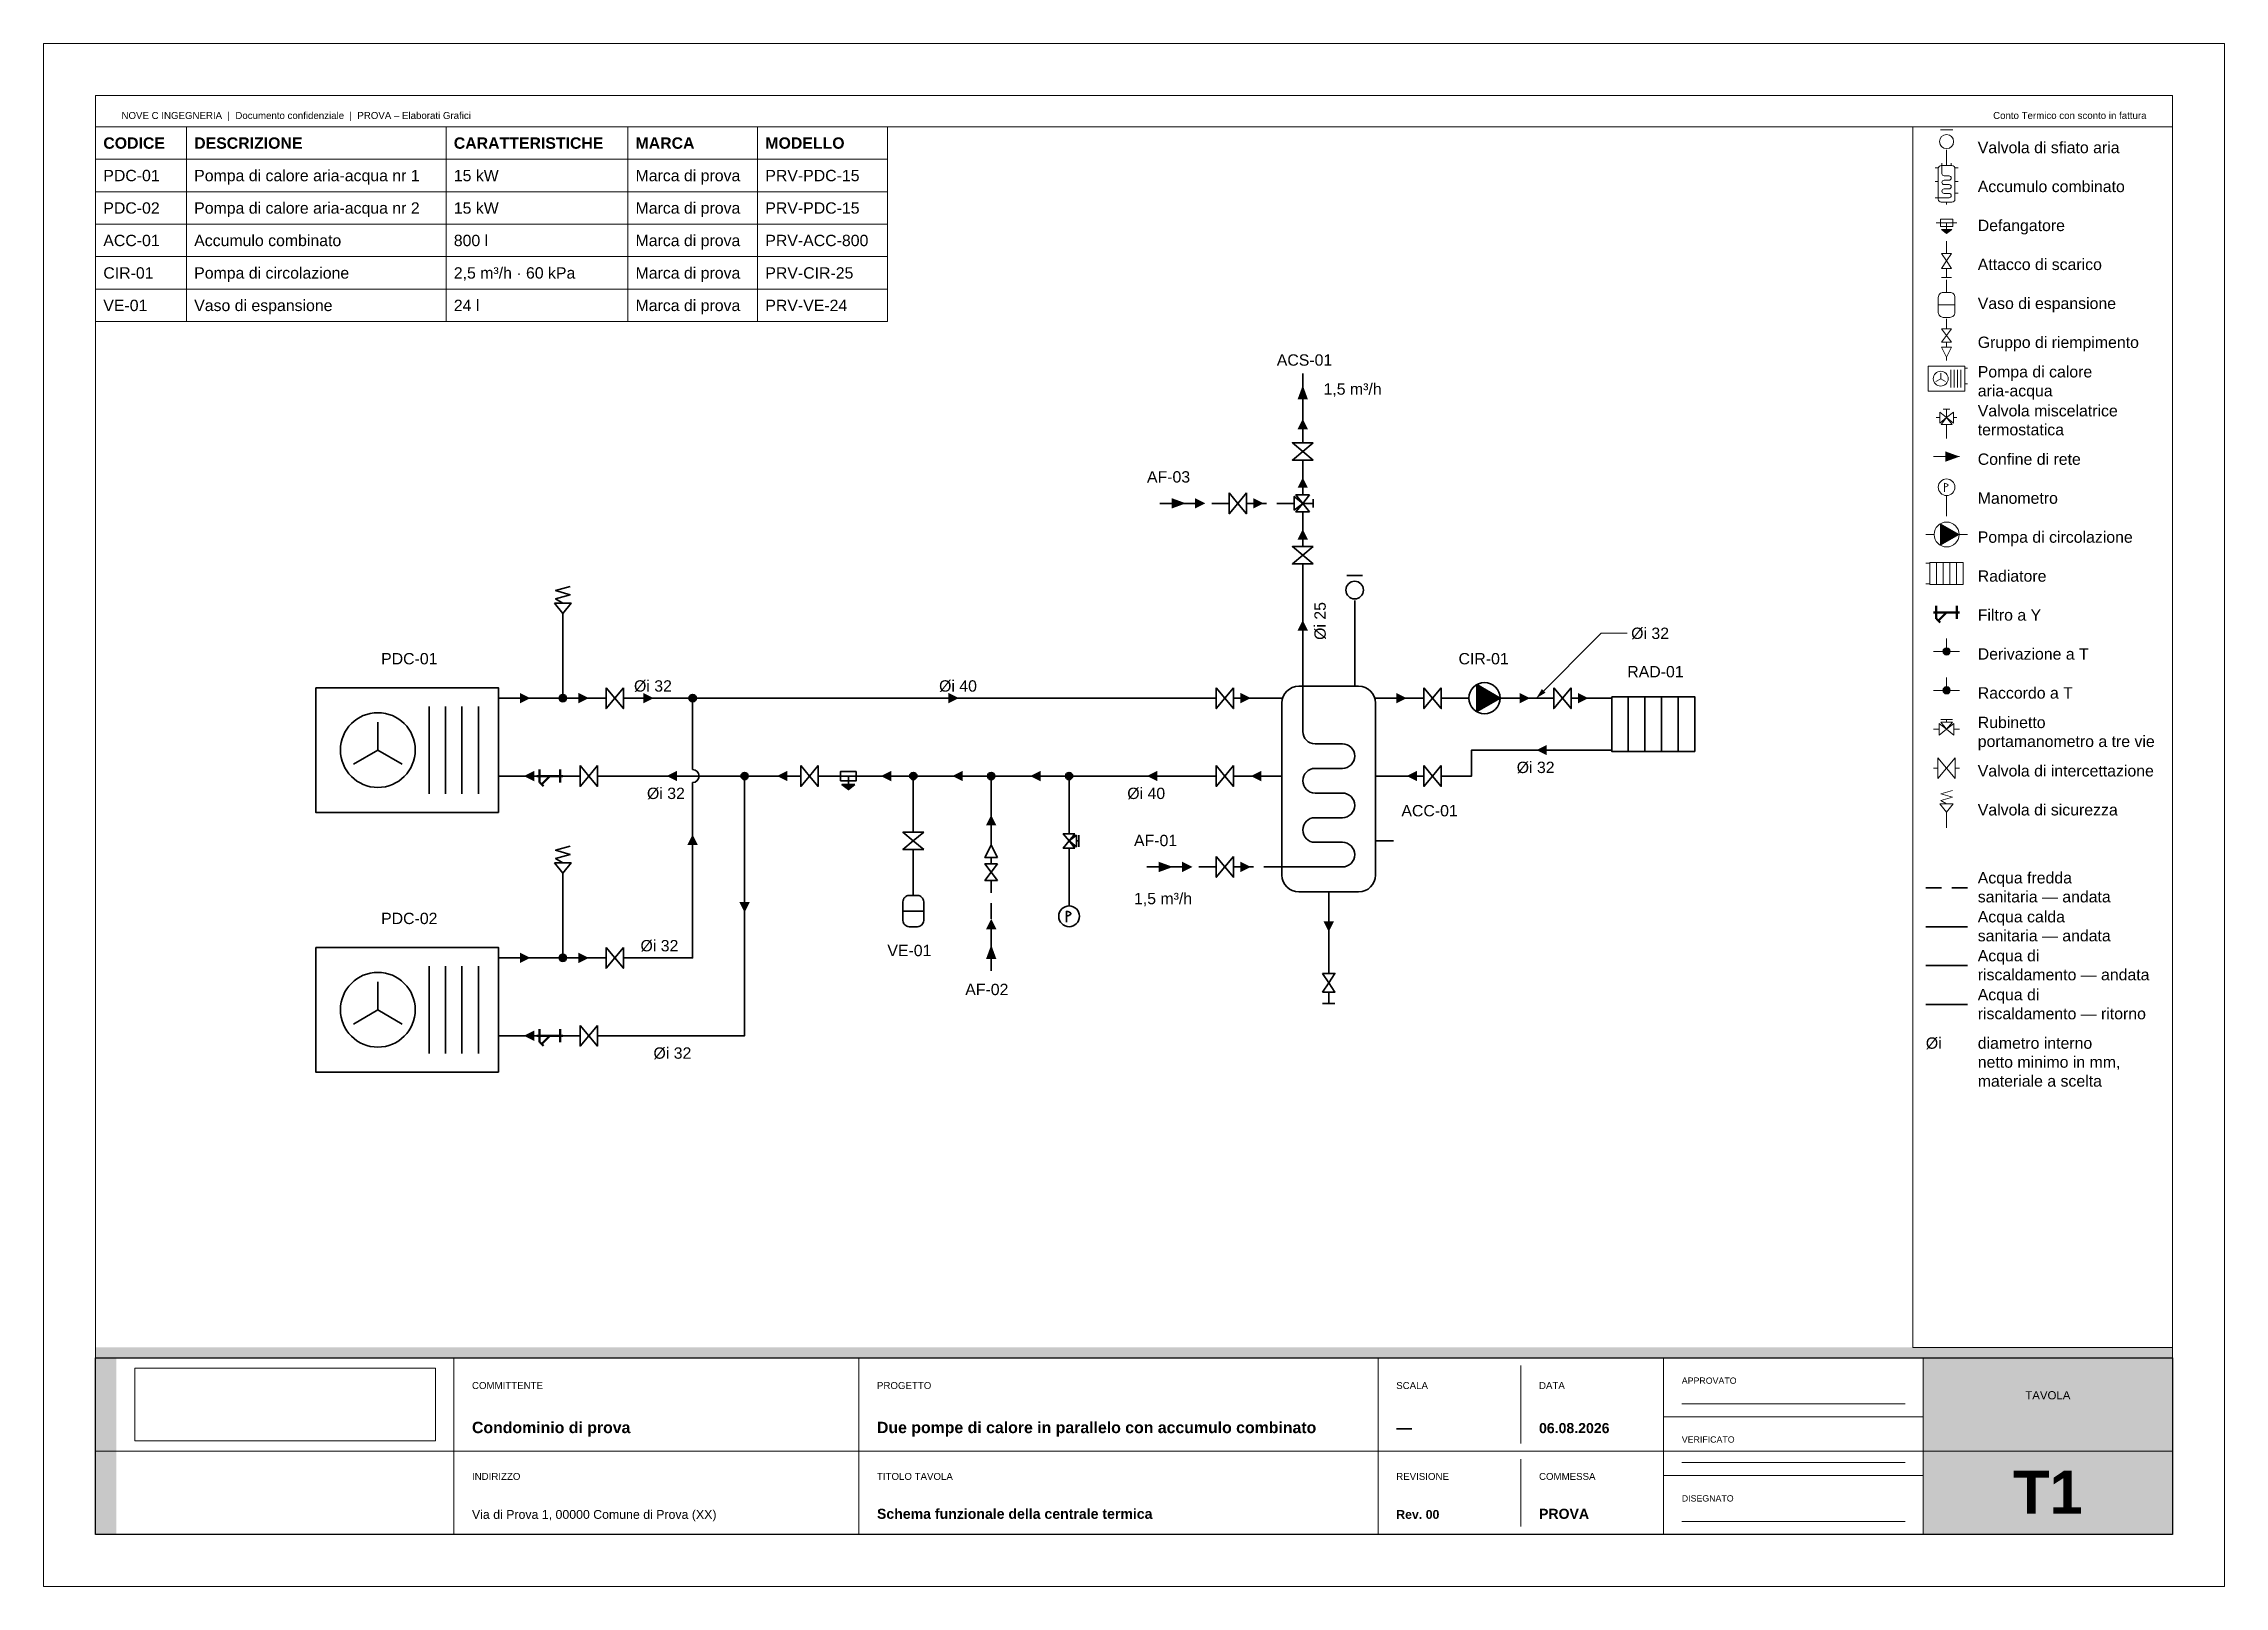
# Paper-space layout 'A3' of a CAD drawing. Header units: millimetres. Extents: x 0 to 420, y 0 to 297.
# The model-space entities are those that its viewports show. They can reach past a viewport. Long polylines and large blocks are cut down to what shows.
import ezdxf
from ezdxf.enums import TextEntityAlignment as Align

# ---------------------------------------------------------------- set-up
doc = ezdxf.new("R2010")
doc.units = ezdxf.units.MM
doc.linetypes.add('NOVEC_TRATTO_3_2', pattern=[5, 3, -2])
doc.layers.add('G-ANNO-NPLT', color=7, linetype='Continuous', lineweight=18, plot=False)
for name, color, linetype, lineweight in [('G-ANNO-TTLB', 7, 'Continuous', 18), ('M-ANNO-DIAM', 7, 'Continuous', 18), ('M-ANNO-IDEN', 7, 'Continuous', 18), ('M-ANNO-LEGN', 7, 'Continuous', 18), ('M-ANNO-SCHD', 7, 'Continuous', 18), ('M-DIAG-EQPM', 7, 'Continuous', 35)]:
    doc.layers.add(name, color=color, linetype=linetype, lineweight=lineweight)
for name, color, linetype, lineweight, true_color in [('M-HWTR-RETN', 142, 'Continuous', 35, 0x2471a3), ('M-HWTR-SPLY', 22, 'Continuous', 35, 0xc0392b), ('P-DOMW-CPIP', 161, 'NOVEC_TRATTO_3_2', 35, 0x5dade2), ('P-DOMW-HPIP', 30, 'Continuous', 35, 0xd68910)]:
    doc.layers.add(name, color=color, linetype=linetype, lineweight=lineweight, true_color=true_color)
doc.styles.add('NOVEC_ARIAL', font='arial.ttf')
doc.styles.add('NOVEC_ARIAL_GRASSETTO', font='arialbd.ttf')
picture_1 = doc.add_image_def('image1.jpg', size_in_pixel=(2961, 716))

# ---------------------------------------------------------------- blocks, each defined once
blk = doc.blocks.new('NoveC_FlowArrow')
h = blk.add_hatch(color=0)
h.dxf.hatch_style = 1
h.paths.add_polyline_path([(0, 0), (-2, 1), (-2, -1)])
blk = doc.blocks.new('NoveC_HeatPumpAirWater')
at = {"color": 0, "linetype": 'Continuous', "lineweight": -2}
for p, q in [((24.224, -6.6), (24.224, -23.4)), ((27.392, -6.6), (27.392, -23.4)), ((30.56, -6.6), (30.56, -23.4)), ((33.728, -6.6), (33.728, -23.4)), ((40, -5), (37.6, -5)), ((14.368, -15), (14.368, -9.6)), ((14.368, -15), (9.688, -17.736)), ((14.368, -15), (19.048, -17.736)), ((40, -20), (37.6, -20))]:
    blk.add_line(p, q, dxfattribs=at)
blk.add_lwpolyline([(2.4, -3), (37.6, -3), (37.6, -27), (2.4, -27)], close=True, dxfattribs=at)
blk.add_circle((14.368, -15), 7.2, dxfattribs=at)
blk = doc.blocks.new('NoveC_MixingValveThermostatic')
at = {"color": 0, "linetype": 'Continuous', "lineweight": -2}
for p, q in [((1.7, -3), (3.3, -3)), ((2.5, -5), (2.5, -3)), ((0, -5), (0.85, -5)), ((2.5, -6.65), (2.5, -10)), ((4.15, -5), (5, -5))]:
    blk.add_line(p, q, dxfattribs=at)
for points in [[(0.85, -3.68), (0.85, -6.32), (2.5, -5)], [(4.15, -3.68), (4.15, -6.32), (2.5, -5)], [(1.18, -6.65), (3.82, -6.65), (2.5, -5)]]:
    blk.add_lwpolyline(points, close=True, dxfattribs=at)
blk = doc.blocks.new('NoveC_NetworkBoundary')
at = {"color": 0, "linetype": 'Continuous', "lineweight": -2}
blk.add_line((0, -2.5), (5, -2.5), dxfattribs=at)
blk = doc.blocks.new('NoveC_BufferCombined')
at = {"color": 0, "linetype": 'Continuous', "lineweight": -2}
for p, q in [((17.5, 0), (17.5, -2.7)), ((0, -5), (3.5, -5)), ((25, -5), (21.5, -5)), ((0, -20), (3.5, -20)), ((25, -20), (21.5, -20)), ((25, -32.5), (21.5, -32.5)), ((12.5, -45), (12.5, -42.3))]:
    blk.add_line(p, q, dxfattribs=at)
blk.add_lwpolyline([(0, -37.5), (15.1288, -37.5, 1), (15.1288, -32.7576), (9.8712, -32.7576, -0.99999996), (9.8712, -28.0152), (15.1288, -28.0152, 1), (15.1288, -23.2728), (9.8712, -23.2728, -1), (9.8712, -18.5304), (15.1288, -18.5304, 1), (15.1288, -13.788), (9.8712, -13.788, -0.41421356), (7.5, -11.4168), (7.5, -2.7), (7.5, 0)], format="xyb", dxfattribs=at)
blk.add_lwpolyline([(6.74, -2.7), (18.26, -2.7, -0.41421356), (21.5, -5.94), (21.5, -39.06, -0.41421356), (18.26, -42.3), (6.74, -42.3, -0.41421356), (3.5, -39.06), (3.5, -5.94, -0.41421356)], format="xyb", close=True, dxfattribs=at)
blk = doc.blocks.new('NoveC_AirVent')
at = {"color": 0, "linetype": 'Continuous', "lineweight": -2}
for p, q in [((1, -1.4), (4, -1.4)), ((2.5, -10), (2.5, -6.2))]:
    blk.add_line(p, q, dxfattribs=at)
blk.add_circle((2.5, -4.2), 1.7, dxfattribs=at)
blk = doc.blocks.new('NoveC_DrainConnection')
at = {"color": 0, "linetype": 'Continuous', "lineweight": -2}
for p, q in [((2.5, 0), (2.5, -3)), ((2.5, -6.6), (2.5, -8.8)), ((1.3, -8.8), (3.7, -8.8))]:
    blk.add_line(p, q, dxfattribs=at)
for points in [[(1.3, -3), (3.7, -3), (2.5, -4.8)], [(1.3, -6.6), (3.7, -6.6), (2.5, -4.8)]]:
    blk.add_lwpolyline(points, close=True, dxfattribs=at)
blk = doc.blocks.new('NoveC_Radiator')
at = {"color": 0, "linetype": 'Continuous', "lineweight": -2}
for p, q in [((0, -2.5), (2, -2.5)), ((5.2, -2.25), (5.2, -12.75)), ((8.4, -2.25), (8.4, -12.75)), ((11.6, -2.25), (11.6, -12.75)), ((14.8, -2.25), (14.8, -12.75)), ((0, -12.5), (2, -12.5))]:
    blk.add_line(p, q, dxfattribs=at)
blk.add_lwpolyline([(2, -2.25), (18, -2.25), (18, -12.75), (2, -12.75)], close=True, dxfattribs=at)
blk = doc.blocks.new('NoveC_TeeBranch')
at = {"linetype": 'Continuous', "lineweight": -2}
h = blk.add_hatch(color=0, dxfattribs=at)
h.dxf.hatch_style = 1
h.paths.add_polyline_path([(1.8, -2.5, 1), (3.2, -2.5, 1)])
at = {"color": 0, "linetype": 'Continuous', "lineweight": -2}
for p, q in [((2.5, 0), (2.5, -2.5)), ((0, -2.5), (5, -2.5))]:
    blk.add_line(p, q, dxfattribs=at)
blk.add_circle((2.5, -2.5), 0.7, dxfattribs=at)
blk = doc.blocks.new('NoveC_ValveSafety')
at = {"color": 0, "linetype": 'Continuous', "lineweight": -2}
blk.add_line((2.5, -10), (2.5, -6.2), dxfattribs=at)
blk.add_lwpolyline([(0.9, -4.2), (4.1, -4.2), (2.5, -6.2)], close=True, dxfattribs=at)
blk.add_lwpolyline([(2.5, -4.2), (1.1, -3.4), (3.9, -2.6), (1.1, -1.8), (3.9, -1)], dxfattribs=at)
blk = doc.blocks.new('NoveC_TeeJunction')
at = {"linetype": 'Continuous', "lineweight": -2}
h = blk.add_hatch(color=0, dxfattribs=at)
h.dxf.hatch_style = 1
h.paths.add_polyline_path([(1.8, -2.5, 1), (3.2, -2.5, 1)])
at = {"color": 0, "linetype": 'Continuous', "lineweight": -2}
for p, q in [((2.5, 0), (2.5, -2.5)), ((0, -2.5), (5, -2.5))]:
    blk.add_line(p, q, dxfattribs=at)
blk.add_circle((2.5, -2.5), 0.7, dxfattribs=at)
blk = doc.blocks.new('NoveC_ExpansionConnection')
at = {"color": 0, "linetype": 'Continuous', "lineweight": -2}
for p, q in [((2.5, 0), (2.5, -3)), ((0.5, -6), (4.5, -6))]:
    blk.add_line(p, q, dxfattribs=at)
blk.add_lwpolyline([(1.7, -3), (3.3, -3, -0.414214), (4.5, -4.2), (4.5, -7.8, -0.414214), (3.3, -9), (1.7, -9, -0.414214), (0.5, -7.8), (0.5, -4.2, -0.414214)], format="xyb", close=True, dxfattribs=at)
blk = doc.blocks.new('NoveC_FillingUnit')
at = {"color": 0, "linetype": 'Continuous', "lineweight": -2}
for p, q in [((2.5, 0), (2.5, -2.4)), ((2.5, -5.6), (2.5, -6.8)), ((2.5, -9.2), (2.5, -10))]:
    blk.add_line(p, q, dxfattribs=at)
for points in [[(1.3, -2.4), (3.7, -2.4), (2.5, -4)], [(1.3, -5.6), (3.7, -5.6), (2.5, -4)], [(1.3, -6.8), (3.7, -6.8), (2.5, -9.2)]]:
    blk.add_lwpolyline(points, close=True, dxfattribs=at)
blk = doc.blocks.new('NoveC_PressureGauge')
at = {"color": 0, "linetype": 'Continuous', "lineweight": -2}
blk.add_line((2.5, -10), (2.5, -5), dxfattribs=at)
blk.add_circle((2.5, -3), 2, dxfattribs=at)
blk = doc.blocks.new('NoveC_PressureGauge_Lettera')
at = {"color": 0, "linetype": 'Continuous', "lineweight": -2}
blk.add_line((-0.5, 1), (-0.5, -1.1), dxfattribs=at)
blk.add_lwpolyline([(-0.5, 1), (-0.24, 0.92), (-0.03, 0.83), (0.14, 0.75), (0.26, 0.67), (0.33, 0.58), (0.35, 0.5), (0.33, 0.42), (0.26, 0.33), (0.14, 0.25), (-0.03, 0.17), (-0.24, 0.08), (-0.5, 0)], dxfattribs=at)
blk = doc.blocks.new('NoveC_ValveIsolation')
at = {"color": 0, "linetype": 'Continuous', "lineweight": -2}
for p, q in [((0, -2.5), (0.8333, -2.5)), ((4.1667, -2.5), (5, -2.5))]:
    blk.add_line(p, q, dxfattribs=at)
for points in [[(0.8333, -0.5), (0.8333, -4.5), (2.5, -2.5)], [(4.1667, -0.5), (4.1667, -4.5), (2.5, -2.5)]]:
    blk.add_lwpolyline(points, close=True, dxfattribs=at)
blk = doc.blocks.new('NoveC_DirtSeparator')
at = {"linetype": 'Continuous', "lineweight": -2}
h = blk.add_hatch(color=0, dxfattribs=at)
h.dxf.hatch_style = 1
h.paths.add_polyline_path([(1.25, -6.6), (3.75, -6.6), (2.5, -7.6)])
at = {"color": 0, "linetype": 'Continuous', "lineweight": -2}
for p, q in [((0, -5), (5, -5)), ((2.5, -5), (2.5, -7.6))]:
    blk.add_line(p, q, dxfattribs=at)
for points in [[(1, -4.1), (4, -4.1), (4, -5.9), (1, -5.9)], [(1.25, -6.6), (3.75, -6.6), (2.5, -7.6)]]:
    blk.add_lwpolyline(points, close=True, dxfattribs=at)
blk = doc.blocks.new('NoveC_Strainer')
at = {"color": 0, "linetype": 'Continuous', "lineweight": -2}
for p, q in [((0, -2.5), (5, -2.5)), ((0.5, -1.25), (0.5, -3.75)), ((0.5464, -3.7464), (1.2536, -4.4536)), ((2.5, -2.5), (0.9, -4.1)), ((4.5, -1.25), (4.5, -3.75))]:
    blk.add_line(p, q, dxfattribs=at)
blk = doc.blocks.new('NoveC_PumpCirculator')
at = {"linetype": 'Continuous', "lineweight": -2}
h = blk.add_hatch(color=0, dxfattribs=at)
h.dxf.hatch_style = 1
h.paths.add_polyline_path([(3.5, -2.402), (3.5, -7.598), (8, -5)])
at = {"color": 0, "linetype": 'Continuous', "lineweight": -2}
for p, q in [((0, -5), (2, -5)), ((8, -5), (10, -5))]:
    blk.add_line(p, q, dxfattribs=at)
blk.add_lwpolyline([(3.5, -2.402), (3.5, -7.598), (8, -5)], close=True, dxfattribs=at)
blk.add_circle((5, -5), 3, dxfattribs=at)
blk = doc.blocks.new('NoveC_ValveGaugeCock3way')
at = {"color": 0, "linetype": 'Continuous', "lineweight": -2}
for p, q in [((0, -2.5), (1.1, -2.5)), ((1.38, -0.6), (3.62, -0.6)), ((2.5, -1.1), (2.5, -0.6)), ((3.9, -2.5), (5, -2.5))]:
    blk.add_line(p, q, dxfattribs=at)
for points in [[(1.1, -1.38), (1.1, -3.62), (2.5, -2.5)], [(1.38, -1.1), (3.62, -1.1), (2.5, -2.5)], [(3.9, -1.38), (3.9, -3.62), (2.5, -2.5)]]:
    blk.add_lwpolyline(points, close=True, dxfattribs=at)

msp = doc.modelspace()

# ---------------------------------------------------------------- linework, layer by layer
at = {"layer": 'M-ANNO-DIAM'}
for p, q in [((287.5, 171), (300, 183.5)), ((300, 183.5), (305, 183.5))]:
    msp.add_line(p, q, dxfattribs=at)
msp.add_solid([(287.5, 171), (288.5607, 172.7678), (289.2678, 172.0607)], dxfattribs=at)
at = {"layer": 'M-ANNO-LEGN', "color": 161, "linetype": 'NOVEC_TRATTO_3_2', "lineweight": 35, "true_color": 0x5dade2}
msp.add_line((362.5, 134.5), (370.5, 134.5), dxfattribs=at)
at = {"layer": 'M-ANNO-LEGN', "color": 30, "linetype": 'Continuous', "lineweight": 35, "true_color": 0xd68910}
msp.add_line((362.5, 127), (370.5, 127), dxfattribs=at)
at = {"layer": 'M-ANNO-LEGN', "color": 22, "linetype": 'Continuous', "lineweight": 35, "true_color": 0xc0392b}
msp.add_line((362.5, 119.5), (370.5, 119.5), dxfattribs=at)
at = {"layer": 'M-ANNO-LEGN', "color": 142, "linetype": 'Continuous', "lineweight": 35, "true_color": 0x2471a3}
msp.add_line((362.5, 112), (370.5, 112), dxfattribs=at)
at = {"layer": 'M-ANNO-LEGN'}
msp.add_lwpolyline([(360, 281), (410, 281), (410, 46), (360, 46)], close=True, dxfattribs=at)
at = {"layer": 'M-ANNO-SCHD'}
for p, q in [((10, 281), (162.5, 281)), ((10, 281), (10, 243.5)), ((27.5, 281), (27.5, 243.5)), ((77.5, 281), (77.5, 243.5)), ((112.5, 281), (112.5, 243.5)), ((137.5, 281), (137.5, 243.5)), ((162.5, 281), (162.5, 243.5)), ((10, 274.75), (162.5, 274.75)), ((10, 268.5), (162.5, 268.5)), ((10, 262.25), (162.5, 262.25)), ((10, 256), (162.5, 256)), ((10, 249.75), (162.5, 249.75)), ((10, 243.5), (162.5, 243.5))]:
    msp.add_line(p, q, dxfattribs=at)
at = {"layer": 'M-HWTR-RETN', "flags": 128}
for points in [[(300, 161), (275, 161), (275, 156), (270, 156)], [(95, 156), (90, 156)], [(102.5, 156), (100, 156)], [(132.5, 156), (107.5, 156)], [(145, 156), (137.5, 156)], [(152.5, 156), (150, 156)], [(165, 156), (157.5, 156)], [(180, 156), (170, 156)], [(195, 156), (185, 156)], [(225, 156), (200, 156)], [(235, 156), (230, 156)], [(265, 156), (260, 156)], [(135, 153.5), (135, 106), (107.5, 106)], [(167.5, 153.5), (167.5, 146)], [(182.5, 143.5), (182.5, 153.5)], [(197.5, 153.5), (197.5, 146)], [(167.5, 141), (167.5, 136)], [(197.5, 141), (197.5, 136)], [(95, 106), (90, 106)], [(102.5, 106), (100, 106)]]:
    msp.add_lwpolyline(points, dxfattribs=at)
at = {"layer": 'M-HWTR-SPLY', "flags": 128}
for points in [[(252.5, 176), (252.5, 186)], [(100, 173.5), (100, 183.5)], [(90, 171), (97.5, 171)], [(102.5, 171), (107.5, 171)], [(112.5, 171), (122.5, 171)], [(125, 157.25), (125, 168.5)], [(127.5, 171), (225, 171)], [(230, 171), (235, 171)], [(260, 171), (265, 171)], [(270, 171), (272.5, 171)], [(282.5, 171), (290, 171)], [(295, 171), (300, 171)], [(112.5, 121), (125, 121), (125, 154.75)], [(100, 123.5), (100, 133.5)], [(247.5, 131), (247.5, 121)], [(90, 121), (97.5, 121)], [(102.5, 121), (107.5, 121)]]:
    msp.add_lwpolyline(points, dxfattribs=at)
at = {"layer": 'M-HWTR-SPLY', "linetype": 'Continuous'}
msp.add_arc((125, 156), 1.25, 270, 90, dxfattribs=at)
at = {"layer": 'P-DOMW-CPIP', "flags": 128}
for points in [[(220, 208.5), (227.5, 208.5)], [(232.5, 208.5), (237.5, 208.5)], [(217.5, 138.5), (225, 138.5)], [(230, 138.5), (235, 138.5)], [(182.5, 123.5), (182.5, 133.5)]]:
    msp.add_lwpolyline(points, dxfattribs=at)
at = {"layer": 'P-DOMW-HPIP', "flags": 128}
for points in [[(242.5, 221), (242.5, 228.5)], [(242.5, 211), (242.5, 216)], [(242.5, 201), (242.5, 206)], [(242.5, 176), (242.5, 196)]]:
    msp.add_lwpolyline(points, dxfattribs=at)

# ---------------------------------------------------------------- block references
at = {"layer": 'M-ANNO-LEGN', "lineweight": 18}
for name, p, xscale, yscale in [('NoveC_AirVent', (364.5, 281.5), 0.8, 0.8), ('NoveC_BufferCombined', (364.27778, 274), 0.17777777777777778, 0.17777777777777778), ('NoveC_DirtSeparator', (364.5, 266.5), 0.8, 0.8), ('NoveC_DrainConnection', (364.5, 259), 0.8, 0.8), ('NoveC_ExpansionConnection', (364.5, 251.5), 0.8, 0.8), ('NoveC_FillingUnit', (364.5, 244), 0.8, 0.8), ('NoveC_HeatPumpAirWater', (362.5, 235.5), 0.2, 0.2), ('NoveC_MixingValveThermostatic', (364.5, 229), 0.8, 0.8), ('NoveC_PressureGauge', (364.5, 214), 0.8, 0.8), ('NoveC_PressureGauge_Lettera', (366.5, 211.6), 0.8, 0.8), ('NoveC_PumpCirculator', (362.5, 206.5), 0.8, 0.8), ('NoveC_Radiator', (362.5, 198), 0.4, 0.4), ('NoveC_ValveSafety', (364.5, 154), 0.8, 0.8)]:
    msp.add_blockref(name, p, dxfattribs=dict(at, xscale=xscale, yscale=yscale))
for name, p in [('NoveC_NetworkBoundary', (364, 220)), ('NoveC_TeeBranch', (364, 182.5)), ('NoveC_TeeJunction', (364, 175)), ('NoveC_ValveGaugeCock3way', (364, 167.5)), ('NoveC_ValveIsolation', (364, 160))]:
    msp.add_blockref(name, p, dxfattribs=at)
at = {"layer": 'M-ANNO-LEGN', "lineweight": 50}
msp.add_blockref('NoveC_Strainer', (364, 190), dxfattribs=at)
at = {"layer": 'M-DIAG-EQPM'}
for name, p, xscale, rotation in [('NoveC_FlowArrow', (242.5, 231.25), 1.375, 90), ('NoveC_MixingValveThermostatic', (247.5, 206), -1, 270), ('NoveC_FlowArrow', (182.5, 123.5), 1.375, 90), ('NoveC_NetworkBoundary', (185, 118.5), -1, 270)]:
    msp.add_blockref(name, p, dxfattribs=dict(at, xscale=xscale, rotation=rotation))
for name, p, rotation in [('NoveC_NetworkBoundary', (245, 233.5), 270), ('NoveC_ValveIsolation', (245, 221), 270), ('NoveC_ValveIsolation', (245, 201), 270), ('NoveC_TeeJunction', (127.5, 168.5), 180), ('NoveC_TeeJunction', (137.5, 153.5), 180), ('NoveC_TeeBranch', (170, 153.5), 180), ('NoveC_TeeBranch', (185, 153.5), 180), ('NoveC_TeeBranch', (200, 153.5), 180), ('NoveC_ValveIsolation', (170, 146), 270), ('NoveC_FillingUnit', (185, 133.5), 180), ('NoveC_ValveGaugeCock3way', (200, 146), 270), ('NoveC_PressureGauge', (200, 126), 180)]:
    msp.add_blockref(name, p, dxfattribs=dict(at, rotation=rotation))
for name, p, xscale in [('NoveC_FlowArrow', (369, 217.5), 1.375), ('NoveC_FlowArrow', (220, 208.5), 1.375), ('NoveC_DirtSeparator', (157.5, 161), -1), ('NoveC_FlowArrow', (217.5, 138.5), 1.375)]:
    msp.add_blockref(name, p, dxfattribs=dict(at, xscale=xscale))
for name, p in [('NoveC_ValveIsolation', (227.5, 211)), ('NoveC_NetworkBoundary', (215, 211)), ('NoveC_AirVent', (250, 196)), ('NoveC_ValveSafety', (97.5, 193.5)), ('NoveC_HeatPumpAirWater', (50, 176)), ('NoveC_TeeBranch', (97.5, 173.5)), ('NoveC_ValveIsolation', (107.5, 173.5)), ('NoveC_ValveIsolation', (225, 173.5)), ('NoveC_BufferCombined', (235, 176)), ('NoveC_ValveIsolation', (265, 173.5)), ('NoveC_PumpCirculator', (272.5, 176)), ('NoveC_ValveIsolation', (290, 173.5)), ('NoveC_Radiator', (300, 173.5)), ('NoveC_ValveIsolation', (102.5, 158.5)), ('NoveC_ValveIsolation', (145, 158.5)), ('NoveC_ValveIsolation', (225, 158.5)), ('NoveC_ValveIsolation', (265, 158.5)), ('NoveC_ValveSafety', (97.5, 143.5)), ('NoveC_ValveIsolation', (225, 141)), ('NoveC_ExpansionConnection', (165, 136)), ('NoveC_NetworkBoundary', (212.5, 141)), ('NoveC_PressureGauge_Lettera', (197.5, 129)), ('NoveC_HeatPumpAirWater', (50, 126)), ('NoveC_TeeBranch', (97.5, 123.5)), ('NoveC_ValveIsolation', (107.5, 123.5)), ('NoveC_DrainConnection', (245, 121)), ('NoveC_ValveIsolation', (102.5, 108.5))]:
    msp.add_blockref(name, p, dxfattribs=at)
at = {"layer": 'M-DIAG-EQPM', "lineweight": 50}
for p in [(95, 158.5), (95, 108.5)]:
    msp.add_blockref('NoveC_Strainer', p, dxfattribs=at)
at = {"layer": 'M-HWTR-RETN'}
for p, rotation in [((287.5, 161), 180), ((92.5, 156), 180), ((120, 156), 180), ((141.25, 156), 180), ((161.25, 156), 180), ((175, 156), 180), ((190, 156), 180), ((212.5, 156), 180), ((232.5, 156), 180), ((262.5, 156), 180), ((182.5, 148.5), 90), ((135, 129.75), 270), ((92.5, 106), 180)]:
    msp.add_blockref('NoveC_FlowArrow', p, dxfattribs=dict(at, rotation=rotation))
at = {"layer": 'M-HWTR-SPLY'}
for p in [(93.75, 171), (105, 171), (117.5, 171), (176.25, 171), (232.5, 171), (262.5, 171), (286.25, 171), (297.5, 171), (93.75, 121), (105, 121)]:
    msp.add_blockref('NoveC_FlowArrow', p, dxfattribs=at)
for p, rotation in [((125, 144.75), 90), ((247.5, 126), 270)]:
    msp.add_blockref('NoveC_FlowArrow', p, dxfattribs=dict(at, rotation=rotation))
at = {"layer": 'P-DOMW-CPIP'}
for p in [(223.75, 208.5), (235, 208.5), (221.25, 138.5), (232.5, 138.5)]:
    msp.add_blockref('NoveC_FlowArrow', p, dxfattribs=at)
at = {"layer": 'P-DOMW-CPIP', "rotation": 90}
msp.add_blockref('NoveC_FlowArrow', (182.5, 128.5), dxfattribs=at)
at = {"layer": 'P-DOMW-HPIP', "rotation": 90}
for p in [(242.5, 224.75), (242.5, 213.5), (242.5, 203.5), (242.5, 186)]:
    msp.add_blockref('NoveC_FlowArrow', p, dxfattribs=at)

# ---------------------------------------------------------------- texts
at = {"layer": 'M-ANNO-DIAM', "style": 'NOVEC_ARIAL'}
msp.add_text('Øi 25', height=2.1844, rotation=90, dxfattribs=at).set_placement((246.925, 182.20587))
for s, p in [('Øi 32', (305.75, 182.38875)), ('Øi 32', (113.70588, 172.25)), ('Øi 40', (172.45587, 172.25)), ('Øi 32', (283.70587, 156.575)), ('Øi 32', (116.20588, 151.575)), ('Øi 40', (208.70587, 151.575)), ('Øi 32', (114.95588, 122.25)), ('Øi 32', (117.45588, 101.575))]:
    msp.add_text(s, height=2.1844, dxfattribs=at).set_placement(p)
at = {"layer": 'M-ANNO-IDEN', "style": 'NOVEC_ARIAL'}
for s, p in [('ACS-01', (237.5, 235)), ('1,5 m³/h', (246.5, 229.4125)), ('AF-03', (212.5, 212.5)), ('PDC-01', (65, 177.5)), ('CIR-01', (272.5, 177.5)), ('RAD-01', (305, 175)), ('ACC-01', (261.5, 148.2375)), ('AF-01', (210, 142.5)), ('1,5 m³/h', (210, 131.325)), ('PDC-02', (65, 127.5)), ('VE-01', (162.5, 121.325)), ('AF-02', (177.5, 113.825))]:
    msp.add_text(s, height=2.1844, dxfattribs=at).set_placement(p)
at = {"layer": 'M-ANNO-LEGN', "style": 'NOVEC_ARIAL'}
for s, p in [('Valvola di sfiato aria', (372.5, 275.9125)), ('Accumulo combinato', (372.5, 268.4125)), ('Defangatore', (372.5, 260.9125)), ('Attacco di scarico', (372.5, 253.4125)), ('Vaso di espansione', (372.5, 245.9125)), ('Gruppo di riempimento', (372.5, 238.4125)), ('aria-acqua', (372.5, 229.0869)), ('Pompa di calore', (372.5, 232.7381)), ('Valvola miscelatrice', (372.5, 225.2381)), ('termostatica', (372.5, 221.5869)), ('Confine di rete', (372.5, 215.9125)), ('Manometro', (372.5, 208.4125)), ('Pompa di circolazione', (372.5, 200.9125)), ('Radiatore', (372.5, 193.4125)), ('Filtro a Y', (372.5, 185.9125)), ('Derivazione a T', (372.5, 178.4125)), ('Raccordo a T', (372.5, 170.9125)), ('portamanometro a tre vie', (372.5, 161.5869)), ('Rubinetto', (372.5, 165.2381)), ('Valvola di intercettazione', (372.5, 155.9125)), ('Valvola di sicurezza', (372.5, 148.4125)), ('Acqua fredda', (372.5, 135.3256)), ('sanitaria — andata', (372.5, 131.6744)), ('Acqua calda', (372.5, 127.8256)), ('sanitaria — andata', (372.5, 124.1744)), ('Acqua di', (372.5, 120.3256)), ('riscaldamento — andata', (372.5, 116.6744)), ('Acqua di', (372.5, 112.8256)), ('riscaldamento — ritorno', (372.5, 109.1744)), ('Øi', (362.5, 103.5)), ('diametro interno', (372.5, 103.5)), ('netto minimo in mm,', (372.5, 99.84875)), ('materiale a scelta', (372.5, 96.1975))]:
    msp.add_text(s, height=2.1844, dxfattribs=at).set_placement(p)
at = {"layer": 'M-ANNO-SCHD'}
for s, style, p in [('CODICE', 'NOVEC_ARIAL_GRASSETTO', (11.5, 276.76375)), ('DESCRIZIONE', 'NOVEC_ARIAL_GRASSETTO', (29, 276.76375)), ('CARATTERISTICHE', 'NOVEC_ARIAL_GRASSETTO', (79, 276.76375)), ('MARCA', 'NOVEC_ARIAL_GRASSETTO', (114, 276.76375)), ('MODELLO', 'NOVEC_ARIAL_GRASSETTO', (139, 276.76375)), ('PDC-01', 'NOVEC_ARIAL', (11.5, 270.51375)), ('Pompa di calore aria-acqua nr 1', 'NOVEC_ARIAL', (29, 270.51375)), ('15 kW', 'NOVEC_ARIAL', (79, 270.51375)), ('Marca di prova', 'NOVEC_ARIAL', (114, 270.51375)), ('PRV-PDC-15', 'NOVEC_ARIAL', (139, 270.51375)), ('PDC-02', 'NOVEC_ARIAL', (11.5, 264.26375)), ('Pompa di calore aria-acqua nr 2', 'NOVEC_ARIAL', (29, 264.26375)), ('15 kW', 'NOVEC_ARIAL', (79, 264.26375)), ('Marca di prova', 'NOVEC_ARIAL', (114, 264.26375)), ('PRV-PDC-15', 'NOVEC_ARIAL', (139, 264.26375)), ('ACC-01', 'NOVEC_ARIAL', (11.5, 258.01375)), ('Accumulo combinato', 'NOVEC_ARIAL', (29, 258.01375)), ('800 l', 'NOVEC_ARIAL', (79, 258.01375)), ('Marca di prova', 'NOVEC_ARIAL', (114, 258.01375)), ('PRV-ACC-800', 'NOVEC_ARIAL', (139, 258.01375)), ('CIR-01', 'NOVEC_ARIAL', (11.5, 251.76375)), ('Pompa di circolazione', 'NOVEC_ARIAL', (29, 251.76375)), ('2,5 m³/h · 60 kPa', 'NOVEC_ARIAL', (79, 251.76375)), ('Marca di prova', 'NOVEC_ARIAL', (114, 251.76375)), ('PRV-CIR-25', 'NOVEC_ARIAL', (139, 251.76375)), ('Vaso di espansione', 'NOVEC_ARIAL', (29, 245.51375)), ('24 l', 'NOVEC_ARIAL', (79, 245.51375)), ('Marca di prova', 'NOVEC_ARIAL', (114, 245.51375)), ('VE-01', 'NOVEC_ARIAL', (11.5, 245.51375)), ('PRV-VE-24', 'NOVEC_ARIAL', (139, 245.51375))]:
    msp.add_text(s, height=2.1844, dxfattribs=dict(at, style=style)).set_placement(p)

psp = doc.layouts.new('A3')

# ---------------------------------------------------------------- hatches: boundary and pattern name
at = {"layer": 'G-ANNO-TTLB', "true_color": 0x2abfbf}
h = psp.add_hatch(color=133, dxfattribs=at)
h.dxf.hatch_style = 1
h.paths.add_polyline_path([(10, 46), (410, 46), (410, 44), (10, 44)])
at = {"layer": 'G-ANNO-TTLB', "true_color": 0x1c2e4a}
h = psp.add_hatch(color=159, dxfattribs=at)
h.dxf.hatch_style = 1
h.paths.add_polyline_path([(10, 44), (14, 44), (14, 10), (10, 10)])
at = {"layer": 'G-ANNO-TTLB', "true_color": 0x2abfbf}
h = psp.add_hatch(color=133, dxfattribs=at)
h.dxf.hatch_style = 1
h.paths.add_polyline_path([(362, 46), (410, 46), (410, 44), (362, 44)])
at = {"layer": 'G-ANNO-TTLB', "true_color": 0x1c2e4a}
h = psp.add_hatch(color=159, dxfattribs=at)
h.dxf.hatch_style = 1
h.paths.add_polyline_path([(362, 44), (410, 44), (410, 10), (362, 10)])

# ---------------------------------------------------------------- linework, layer by layer
at = {"layer": 'G-ANNO-TTLB', "color": 254, "lineweight": 9, "true_color": 0xe0e0e0}
for p, q in [((14, 281), (406, 281)), ((79, 10), (79, 44)), ((284.5, 27.5), (284.5, 42.5)), ((315.5, 35.167), (358.5, 35.167)), ((312, 32.667), (362, 32.667)), ((284.5, 11.5), (284.5, 24.5)), ((312, 21.333), (362, 21.333)), ((315.5, 23.833), (358.5, 23.833)), ((315.5, 12.5), (358.5, 12.5))]:
    psp.add_line(p, q, dxfattribs=at)
at = {"layer": 'G-ANNO-TTLB', "color": 159, "lineweight": 15, "true_color": 0x1c2e4a}
for p, q in [((79, 10), (79, 44)), ((157, 10), (157, 44)), ((257, 10), (257, 44)), ((312, 10), (312, 44)), ((362, 10), (362, 44))]:
    psp.add_line(p, q, dxfattribs=at)
at = {"layer": 'G-ANNO-TTLB', "color": 254, "lineweight": 15, "true_color": 0xe0e0e0}
psp.add_line((10, 26), (410, 26), dxfattribs=at)
at = {"layer": 'G-ANNO-TTLB', "color": 159, "lineweight": 18, "true_color": 0x1c2e4a}
psp.add_lwpolyline([(10, 287), (410, 287), (410, 10), (10, 10)], close=True, dxfattribs=at)
at = {"layer": 'G-ANNO-TTLB', "color": 159, "lineweight": 30, "true_color": 0x1c2e4a}
psp.add_lwpolyline([(10, 44), (410, 44), (410, 10), (10, 10)], close=True, dxfattribs=at)

# ---------------------------------------------------------------- texts
at = {"layer": 'G-ANNO-TTLB', "color": 253, "true_color": 0x999999, "style": 'NOVEC_ARIAL'}
for s, height, p in [('NOVE C INGEGNERIA  |  Documento confidenziale  |  PROVA – Elaborati Grafici', 1.3349, (15, 282.5)), ('COMMITTENTE', 1.3349, (82.5, 38)), ('PROGETTO', 1.3349, (160.5, 38)), ('SCALA', 1.3349, (260.5, 38)), ('DATA', 1.3349, (288, 38)), ('APPROVATO', 1.2136, (315.5, 39)), ('VERIFICATO', 1.2136, (315.5, 27.667)), ('INDIRIZZO', 1.3349, (82.5, 20.5)), ('TITOLO TAVOLA', 1.3349, (160.5, 20.5)), ('REVISIONE', 1.3349, (260.5, 20.5)), ('COMMESSA', 1.3349, (288, 20.5)), ('DISEGNATO', 1.2136, (315.5, 16.333))]:
    psp.add_text(s, height=height, dxfattribs=at).set_placement(p)
psp.add_text('Conto Termico con sconto in fattura', height=1.3349, dxfattribs=at).set_placement((405, 282.5), align=Align.RIGHT)
at = {"layer": 'G-ANNO-TTLB', "color": 255, "true_color": 0xffffff, "transparency": 33554559, "style": 'NOVEC_ARIAL'}
psp.add_text('TAVOLA', height=1.5777, dxfattribs=at).set_placement((386, 36), align=Align.CENTER)
at = {"layer": 'G-ANNO-TTLB', "color": 59, "true_color": 0x2d2d2d}
for s, height, style, p in [('Condominio di prova', 2.1844, 'NOVEC_ARIAL_GRASSETTO', (82.5, 29.5)), ('Due pompe di calore in parallelo con accumulo combinato', 2.1844, 'NOVEC_ARIAL_GRASSETTO', (160.5, 29.5)), ('—', 2.184, 'NOVEC_ARIAL_GRASSETTO', (260.5, 29.5)), ('06.08.2026', 1.9417, 'NOVEC_ARIAL_GRASSETTO', (288, 29.5)), ('Via di Prova 1, 00000 Comune di Prova (XX)', 1.6989, 'NOVEC_ARIAL', (82.5, 13)), ('Schema funzionale della centrale termica', 1.9417, 'NOVEC_ARIAL_GRASSETTO', (160.5, 13)), ('Rev. 00', 1.6989, 'NOVEC_ARIAL_GRASSETTO', (260.5, 13)), ('PROVA', 1.9417, 'NOVEC_ARIAL_GRASSETTO', (288, 13))]:
    psp.add_text(s, height=height, dxfattribs=dict(at, style=style)).set_placement(p)
at = {"layer": 'G-ANNO-TTLB', "color": 255, "true_color": 0xffffff, "style": 'NOVEC_ARIAL_GRASSETTO'}
psp.add_text('T1', height=8.2521, dxfattribs=at).set_placement((386, 14), align=Align.CENTER)

# ---------------------------------------------------------------- pictures from other files: only their frames are drawn
at = {"layer": 'G-ANNO-TTLB'}
image = psp.add_image(picture_1, insert=(17.552, 28), size_in_units=(57.896, 14), dxfattribs=at)

# ---------------------------------------------------------------- viewports
at = {"layer": 'G-ANNO-NPLT'}
psp.add_viewport(center=(210, 148.5), size=(420, 297), view_center_point=(210, 148.5), view_height=297, dxfattribs=at)

doc.saveas('drawing.dxf')
